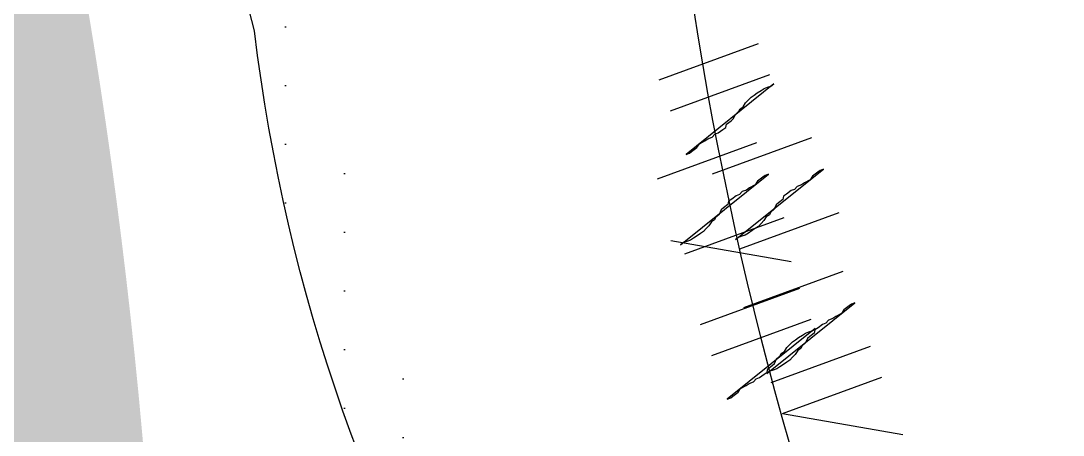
# Model space of a CAD drawing. Extents: x 3694 to 117786, y 20013 to 108631.
# Drawn here: x 25725.4 to 25923.8, y 84362.6 to 84441.5 of the extents above; entities that cross this region are included whole.
import ezdxf

# ---------------------------------------------------------------- set-up
doc = ezdxf.new("R2010")
doc.units = 0
doc.header["$LTSCALE"] = 1000
doc.header["$MEASUREMENT"] = 0
doc.layers.add('家具', color=253, linetype='Continuous')

# ---------------------------------------------------------------- blocks, each defined once
blk = doc.blocks.new('A$C6CBF3060')
at = {"layer": '家具'}
h = blk.add_hatch(dxfattribs=at)
h.set_pattern_fill('DOTS', color=8, scale=335.2800000195158, angle=-90.00000000000001, style=0)
h.set_pattern_definition([(270, (30849.11753504153, -17862.99907829171), (20.95500000121973, -10.47750000060987), [0, -20.95500000121974])])
edge = h.paths.add_edge_path()
edge.add_spline(control_points=[(3620.032944355196, 1020.167978249578), (3621.856950601301, 1029.223950294458), (3623.640356767137, 1038.254456721312), (3629.075648781851, 1066.661334569191), (3632.509525532267, 1085.952194047979), (3638.452392537998, 1124.35439882104), (3640.907859724044, 1143.394177388276), (3645.504487169259, 1187.965857300234), (3647.380020918004, 1213.570567535007), (3652.138734003369, 1291.274453085276), (3654.163834771207, 1344.379333391011), (3661.075878760414, 1425.081640880471), (3664.018153472578, 1452.133973591473), (3670.094233668715, 1492.753120009336), (3672.397098293724, 1506.299475706379), (3677.679535390045, 1533.370511049969), (3680.683231559953, 1546.95785375061), (3688.042565591692, 1576.433232332645), (3692.477545640613, 1592.158136530725), (3700.184732509224, 1618.288209221257), (3703.394472055632, 1628.838867633007), (3706.570199849586, 1639.277341819994)], knot_values=[0.007594318894714291, 0.007594318894714291, 0.007594318894714291, 0.007594318894714291, 1.009331685129112, 1.009331685129112, 3.166903830014817, 3.166903830014817, 5.324475974900523, 5.324475974900523, 8.146713981276132, 8.146713981276132, 13.78698518195698, 13.78698518195698, 16.6071207822974, 16.6071207822974, 18.01718858246761, 18.01718858246761, 19.42725638263783, 19.42725638263783, 21.11840045899928, 21.11840045899928, 22.2881602581128, 22.2881602581128, 22.2881602581128, 22.2881602581128], degree=3, periodic=0)
edge.add_ellipse((1789.99904669042, 2201.081587384349), major_axis=(1412.244489359956, 1412.244489359956), ratio=0.9999999999999818, start_angle=-61.33743676422674, end_angle=-48.55714826964773)
edge.add_ellipse((1789.99904669042, 1953.25083809936), major_axis=(1412.24448935993, -1412.24448935993), ratio=0.9999999999999885, start_angle=48.5571482696466, end_angle=61.33743676426361)
edge.add_spline(control_points=[(3706.570199849455, 2515.055083664098), (3703.394472055566, 2525.493557850958), (3700.184732509093, 2536.044216262839), (3692.477545640737, 2562.174288952727), (3688.042565592012, 2577.899193150166), (3680.683231560659, 2607.374571730539), (3677.679535390882, 2620.961914430154), (3672.397098294947, 2648.032949771052), (3670.094233670054, 2661.579305466817), (3664.018153474113, 2702.198451881093), (3661.075878761818, 2729.250784589662), (3655.986670472266, 2788.670379265524), (3654.145087228251, 2820.934697647885), (3652.42359686167, 2852.807937005808)], knot_values=[0.007594318904541566, 0.007594318904541566, 0.007594318904541566, 0.007594318904541566, 1.177354118008585, 1.177354118008585, 2.868498194319651, 2.868498194319651, 4.278565994361959, 4.278565994361959, 5.688633794404266, 5.688633794404266, 8.508769394488882, 8.508769394488882, 11.91787256770212, 11.91787256770212, 11.91787256770212, 11.91787256770212], degree=3, periodic=0)
edge.add_ellipse((3646.657623284387, 2875.236412280854), major_axis=(16.37502602226822, 16.37502602226821), ratio=0.9999999999995666, start_angle=225.8035234418923, end_angle=239.417541532368, ccw=False)
edge.add_ellipse((3511.087514728119, 3239.193560838379), major_axis=(290.1065513937293, 290.1065513937293), ratio=0.9999999999994232, start_angle=234.5429178462428, end_angle=244.3434878472222, ccw=False)
edge.add_ellipse((4291.384683319397, 2715.78940374251), major_axis=(510.6161812649055, -510.6161812649058), ratio=0.9999999999999988, start_angle=215.5301837112753, end_angle=236.2784491778619)
edge.add_ellipse((8058.381468311782, 2243.98490320702), major_axis=(3173.045961291781, -3173.045961291782), ratio=1, start_angle=220.7753203818918, end_angle=231.6420249032678)
edge.add_ellipse((4599.337569821713, 1341.637200631933), major_axis=(756.0877006785541, 756.0877006785539), ratio=0.9999999999999949, start_angle=113.9930274311128, end_angle=139.4777875760855)
edge.add_ellipse((3519.680850986653, 1232.139841819859), major_axis=(20.77520892349397, -20.77520892349398), ratio=0.999999999999889, start_angle=29.349690518414718, end_angle=107.31395154978779, ccw=False)
edge.add_ellipse((3261.400831811123, 1475.541992198378), major_axis=(269.5263520561113, -269.5263520561115), ratio=0.9999999999999978, start_angle=326.06965526290503, end_angle=363.74867896470926, ccw=False)
edge.add_ellipse((2985.936513544038, 1255.583835869416), major_axis=(269.5447157602681, 269.5447157602681), ratio=0.9999999999729833, start_angle=289.4364312615882, end_angle=291.1525348597326, ccw=False)
edge.add_ellipse((3270.637057203829, -411.6684627259383), major_axis=(1063.437138938921, 1063.437138938921), ratio=0.9999999999999937, start_angle=35.30528515153998, end_angle=42.74492259143477, ccw=False)
edge.add_ellipse((3474.324288661912, 860.0126218386868), major_axis=(153.1024992137935, -153.1024992137935), ratio=0.999999999999859, start_angle=92.70420918075928, end_angle=121.7648417998393, ccw=False)
edge = h.paths.add_edge_path()
edge.add_ellipse((3560.315809361586, 903.7363475695056), major_axis=(59.62128638761727, 59.62128638761727), ratio=0.9999999999999157, start_angle=248.1334738211491, end_angle=277.7178630449272)
edge.add_ellipse((3511.524035592221, 931.7299106341088), major_axis=(99.19644208316629, 99.19644208316625), ratio=0.9999999999997502, start_angle=-79.30676778778508, end_angle=-64.31921627686972)
edge.add_ellipse((3386.72601415019, 2442.541419907149), major_axis=(1116.038544759257, -1116.038544759258), ratio=0.9999999999999984, start_angle=303.32411686118166, end_angle=324.37804893725087, ccw=False)
edge.add_spline(control_points=[(3067.313977831232, 896.8829783906913), (3067.116512627828, 894.6964287364499), (3066.26218761129, 885.1096334103167), (3065.674442368967, 875.0971932240427), (3064.819310103077, 865.6985716819399)], knot_values=[0, 0, 0, 0, 0.2418033642713523, 1.052830296575082, 1.052830296575082, 1.052830296575082, 1.052830296575082], degree=3, periodic=0)
edge.add_ellipse((3026.907071228037, 868.9988679855887), major_axis=(26.90938323527025, 26.90938323527025), ratio=0.9999999999999187, start_angle=238.7767705824798, end_angle=310.27284356007203, ccw=False)
edge.add_ellipse((3357.089655062053, 4875.541364723143), major_axis=(2868.190797183439, -2868.19079718344), ratio=0.999999999999999, start_angle=310.4593117003497, end_angle=318.3404531218047)
edge = h.paths.add_edge_path()
edge.add_ellipse((3560.315809361266, 3250.596077914459), major_axis=(59.62128638763784, -59.62128638763787), ratio=0.9999999999995934, start_angle=82.28213695507955, end_angle=111.8665261788591)
edge.add_ellipse((3357.089655062751, -721.208939239179), major_axis=(2868.190797183605, 2868.190797183604), ratio=0.9999999999999925, start_angle=41.65954687821016, end_angle=49.54410408661445)
edge.add_ellipse((3026.730802552287, 3285.298579970644), major_axis=(26.90938323526915, -26.90938323526915), ratio=0.9999999999999033, start_angle=49.98346972011012, end_angle=121.3236457343994, ccw=False)
edge.add_spline(control_points=[(3064.642559511616, 3288.604407622486), (3064.979431703308, 3284.907876167901), (3065.254021153691, 3281.472108143695), (3065.500446844075, 3278.209911560098)], knot_values=[0, 0, 0, 0, 0.3189857557440551, 0.3189857557440551, 0.3189857557440551, 0.3189857557440551], degree=3, periodic=0)
edge.add_ellipse((3494.988468096315, -267.6566824607653), major_axis=(2525.631590611771, -2525.631590611772), ratio=0.9999999999999991, start_angle=132.8754075785099, end_angle=141.9062269296692, ccw=False)
edge = h.paths.add_edge_path()
edge.add_ellipse((3346.428693505171, 2814.744027245259), major_axis=(221.1621733483969, -221.1621733483971), ratio=0.9999999999999994, start_angle=219.8560000035077, end_angle=290.9319768433341)
edge.add_ellipse((3437.151632962174, 2555.301954592251), major_axis=(155.4479335070494, -155.4479335070496), ratio=0.9999999999999929, start_angle=231.8281592482279, end_angle=294.8810682384705)
edge.add_ellipse((2813.700149012111, 2180.201737340405), major_axis=(405.3237387993505, 405.3237387993504), ratio=0.9999999999999992, start_angle=285.52623263396157, end_angle=332.11357467867344, ccw=False)
edge.add_ellipse((3523.712787324905, 1599.059105694443), major_axis=(258.8230775298201, 258.82307752982), ratio=0.9999999999999818, start_angle=80.19826500577827, end_angle=130.5062586859865)
edge.add_ellipse((3249.266929159778, 1365.594833926676), major_axis=(196.0891473908119, -196.0891473908119), ratio=0.9999999999999981, start_angle=154.0384846775883, end_angle=216.6923729745889)
edge.add_ellipse((3335.197817287255, 909.3636444261319), major_axis=(433.6778078787909, 433.6778078787906), ratio=0.999999999999949, start_angle=80.98112304628877, end_angle=109.8781780001218)
edge.add_ellipse((18467.36806691358, 2025.981614987111), major_axis=(11109.2260467442, 11109.22604674419), ratio=0.9999999999995928, start_angle=138.1241672681158, end_angle=138.7143909774701)
edge.add_spline(control_points=[(2789.552410904224, 1008.188427614892), (2796.579734544641, 1007.746763104577), (2803.725178327077, 1007.646570336328), (2811.231307050359, 1007.927036234807)], knot_values=[2.293510373809953, 2.293510373809953, 2.293510373809953, 2.293510373809953, 2.979732802934619, 2.979732802934619, 2.979732802934619, 2.979732802934619], degree=3, periodic=0)
edge.add_spline(control_points=[(2811.231307050359, 1007.927036234807), (2815.450479755054, 1008.084685284808), (2826.805456678361, 1008.812973134682), (2842.780722635296, 1010.871307693131), (2839.120250166125, 1024.618026985154), (2842.859477051599, 1028.393799632864), (2845.636094539273, 1029.971073038905)], knot_values=[2.979732802934619, 2.979732802934619, 2.979732802934619, 2.979732802934619, 3.36545639614831, 3.990521829336836, 4.278466320926378, 4.605763273049225, 4.605763273049225, 4.605763273049225, 4.605763273049225], degree=3, periodic=0)
edge.add_spline(control_points=[(2845.636094539273, 1029.971073038905), (2848.422474729079, 1031.553892203377), (2852.001820499405, 1032.702305534669), (2855.58116626992, 1033.850718865961)], knot_values=[4.605763273049225, 4.605763273049225, 4.605763273049225, 4.605763273049225, 4.934211014792284, 4.934211014792284, 4.934211014792284, 4.934211014792284], degree=3, periodic=0)
edge.add_ellipse((3270.637057203829, -411.6684627259383), major_axis=(1063.437138939227, 1063.437138939227), ratio=0.9999999999998375, start_angle=52.795632896919415, end_angle=61.02050574382298, ccw=False)
edge.add_ellipse((3199.316362891543, 1348.14039130005), major_axis=(212.5834902189315, 212.5834902189315), ratio=0.9999999999999212, start_angle=165.6335501199894, end_angle=198.8130742464472, ccw=False)
edge.add_ellipse((3199.413119119788, 1029.520550322999), major_axis=(217.1797520411045, -217.1797520411046), ratio=0.9999999999998674, start_angle=151.0252170128921, end_angle=192.4102655699839, ccw=False)
edge.add_ellipse((3551.448439235653, 1156.134686465819), major_axis=(331.0872910150433, -331.0872910150434), ratio=0.9999999999999813, start_angle=177.8463850309959, end_angle=203.8962665094932, ccw=False)
edge.add_ellipse((2984.329156197491, 1140.779664811776), major_axis=(308.6143108805782, 308.6143108805783), ratio=0.99999999999966, start_angle=2.0533838449994732, end_angle=10.260448050109005, ccw=False)
edge.add_spline(control_points=[(3281.687451026184, 1460.253654765613), (3290.639455244702, 1453.204405174176), (3313.081898206045, 1435.532118832798), (3303.305460116768, 1498.775473405309), (3326.318821677465, 1533.829908224947), (3353.544751881607, 1593.430233467796), (3320.947959299898, 1659.060984562777), (3340.190178442157, 1740.826539046509), (3356.126177953687, 1827.657185362103), (3415.808870579021, 1863.793903553702), (3424.432073950476, 1919.337591101754), (3457.289777258164, 1907.517444122117), (3458.775801431591, 1924.683027975876), (3459.456346832347, 1933.619102174609)], knot_values=[28.72622828787619, 28.72622828787619, 28.72622828787619, 28.72622828787619, 29.65137003608691, 31.04553471454428, 32.97090723718488, 34.80045963000916, 37.53798117998499, 40.13244696109814, 43.73799823656201, 46.29924793153518, 47.53881564063179, 48.20545028199999, 48.98405692497199, 48.98405692497199, 48.98405692497199, 48.98405692550385], degree=3, periodic=0)
edge.add_ellipse((-2827.432287128104, 2095.358859361608), major_axis=(4446.972478264837, 4446.972478264834), ratio=0.9999999999999976, start_angle=-46.47369586912973, end_angle=-42.84626635100496)
edge.add_spline(control_points=[(3457.093905025751, 2331.703914353799), (3455.691781476875, 2345.589783137202), (3452.514928848803, 2370.097512984801), (3408.946969250035, 2401.111465854163), (3388.218704290179, 2469.690945094218), (3352.769053081218, 2533.335634224328), (3364.030625280458, 2604.82269811142), (3327.271703467311, 2627.476138575294), (3294.9122366675, 2714.330123526699), (3294.341436591865, 2693.091429919492)], knot_values=[0, 0, 0, 1.163513729807164e-12, 1.426783815582302, 2.507845637052222, 5.446644405802077, 8.794161911986935, 10.36550993041577, 12.19506232323765, 14.47634677036475, 14.47634677036475, 14.47634677036475, 14.47634677036475], degree=3, periodic=0)
edge.add_ellipse((3687.441035538191, 2947.473610607776), major_axis=(331.0872910150615, -331.0872910150615), ratio=0.9999999999999547, start_angle=233.1899730444863, end_angle=257.9076692015958, ccw=False)
edge.add_ellipse((3372.605812031026, 3149.559701468508), major_axis=(217.1797520411107, -217.1797520411108), ratio=0.9999999999999556, start_angle=244.6759739839959, end_angle=286.0610225410798, ccw=False)
edge.add_ellipse((3301.30499854072, 2839.020160634274), major_axis=(212.5834902198476, 212.5834902198476), ratio=0.9999999999956851, start_angle=85.14470269029368, end_angle=91.45268943398088, ccw=False)
edge.add_ellipse((3267.100022714898, 4450.91484517249), major_axis=(983.775240623166, 983.775240623166), ratio=0.9999999999998531, start_angle=208.0880272447276, end_angle=218.4118439115923, ccw=False)
edge.add_spline(control_points=[(2862.37711883695, 3119.814991966967), (2856.867087630577, 3121.622537046678), (2851.35705642408, 3123.430082126131), (2848.768473186879, 3126.813406541194)], knot_values=[4.42752981046754, 4.42752981046754, 4.42752981046754, 4.42752981046754, 4.934211014792284, 4.934211014792284, 4.934211014792284, 4.934211014792284], degree=3, periodic=0)
edge.add_ellipse((3341.197146602492, 3246.534314250937), major_axis=(358.3427787361459, -358.3427787361463), ratio=0.999999999999975, start_angle=238.6648212037559, end_angle=277.816367146285)
h = blk.add_hatch(dxfattribs=at)
h.set_pattern_fill('DOTS', color=8, scale=178.8160000104085, angle=-90.00000000000001, style=0)
h.set_pattern_definition([(90, (19419.91467265415, 11841.09606291521), (11.17600000065053, 5.588000000325262), [0, -11.17600000065053])])
edge = h.paths.add_edge_path(flags=17)
edge.add_ellipse((3512.052022088705, 1537.039152838337), major_axis=(23.25952561888595, -23.25952561888596), ratio=0.9999999999999566, start_angle=197.4293742980922, end_angle=247.2256321012528)
edge.add_ellipse((3405.089068006848, 1488.22521427691), major_axis=(59.90464916680112, 59.9046491668011), ratio=0.9999999999999393, start_angle=-19.5751923782937, end_angle=24.16555291353093)
edge.add_ellipse((3447.156263500743, 1522.360028411396), major_axis=(32.94986328206128, 32.94986328206127), ratio=0.9999999999999538, start_angle=-5.078446253501681, end_angle=59.84114380388081, ccw=False)
edge = h.paths.add_edge_path(flags=17)
edge.add_ellipse((2756.634867780711, 1621.855052317827), major_axis=(481.3748926490825, -481.3748926490827), ratio=0.9999999999980935, start_angle=400.4122738737361, end_angle=401.14692602743605, ccw=False)
edge.add_ellipse((3381.541444735376, 1556.026816461963), major_axis=(38.8000368264333, -38.80003682643331), ratio=0.9999999999998465, start_angle=56.96626177507412, end_angle=128.4606080737423)
edge.add_ellipse((3389.654311773622, 1631.853647203665), major_axis=(15.12758440161141, -15.12758440161141), ratio=0.9999999999999712, start_angle=310.0022228544645, end_angle=447.0101969954212)
edge.add_ellipse((3345.102416092785, 1578.430038740866), major_axis=(64.19840911925914, -64.19840911925917), ratio=0.9999999999999993, start_angle=43.53494098790259, end_angle=93.25647343301858, ccw=False)
edge = h.paths.add_edge_path()
edge.add_ellipse((3173.060657035217, 1553.928150722095), major_axis=(242.037112230793, 242.037112230793), ratio=0.9999999999999936, start_angle=258.5394166081302, end_angle=308.1497845990816, ccw=False)
edge.add_spline(control_points=[(3362.180682135797, 1268.625603414799), (3354.239474415954, 1262.044177846979), (3344.133058035513, 1253.668294793435), (3335.545590784393, 1259.297138530506), (3333.822581068765, 1260.887023014075)], knot_values=[0, 0, 0, 0, 1.42238482592121, 1.810204922351612, 1.810204922351612, 1.810204922351612, 1.810204922351612], degree=3, periodic=0)
edge.add_ellipse((2756.634867796784, 1621.855052313091), major_axis=(481.3748926400921, -481.3748926400922), ratio=0.9999999999984875, start_angle=12.9785078464626, end_angle=17.57136510295455)
edge.add_ellipse((3199.671737715864, 1567.906436618163), major_axis=(216.1019309944975, -216.1019309944976), ratio=0.9999999999999805, start_angle=346.8345493291795, end_angle=397.9332034731351)
edge.add_ellipse((3045.703676463672, 1632.760466246171), major_axis=(331.3486877331227, -331.3486877331229), ratio=0.9999999999999989, start_angle=32.37103093941994, end_angle=75.25655211311418)
edge.add_ellipse((2456.054096705782, 1773.593615179783), major_axis=(706.3772336368138, 706.3772336368138), ratio=0.9999999999997193, start_angle=-39.52687022804582, end_angle=-36.92237628317469)
edge.add_spline(control_points=[(3445.111206679256, 1913.963218771354), (3448.830660995882, 1914.128447938096), (3460.107711744393, 1911.968167921183), (3462.998604643501, 1900.275516595619), (3464.95021363916, 1892.381940352421)], knot_values=[0, 0, 0, 0, 0.5819764206049407, 1.791185280154921, 1.791185280154921, 1.791185280154921, 1.791185280154921], degree=3, periodic=0)
edge.add_ellipse((3015.109885895014, 1642.828336586739), major_axis=(363.7535715408054, -363.7535715408055), ratio=0.9999999999999993, start_angle=390.3935585979345, end_angle=434.019778702312, ccw=False)
edge = h.paths.add_edge_path()
edge.add_spline(control_points=[(3421.156827763138, 1894.308101638162), (3425.036458086157, 1901.313424356293), (3430.42926785857, 1911.051046157649), (3441.925963692418, 1913.821720852757), (3445.111206679256, 1913.963218771354)], knot_values=[1.791185280154921, 1.791185280154921, 1.791185280154921, 1.791185280154921, 3.069002213139684, 3.567391534373676, 3.567391534373676, 3.567391534373676, 3.567391534373676], degree=3, periodic=0)
edge.add_ellipse((2456.054096705782, 1773.593615179525), major_axis=(706.3772336370577, 706.3772336370574), ratio=0.999999999999922, start_angle=320.47312977196174, end_angle=323.0776237168323, ccw=False)
edge.add_ellipse((3756.002993319547, 1614.615316424457), major_axis=(281.0686011683609, 281.0686011683609), ratio=0.9999999999999806, start_angle=95.23358330781208, end_angle=138.9317992611657)
edge.add_ellipse((3762.004384130836, 1449.86522315249), major_axis=(300.7962628522073, -300.7962628522074), ratio=0.9999999999999956, start_angle=206.1422413992029, end_angle=244.4432589827649)
edge.add_ellipse((2756.634867796784, 1621.855052313091), major_axis=(481.3748926400507, -481.3748926400505), ratio=0.999999999997209, start_angle=372.9785078464747, end_angle=377.5713651029771, ccw=False)
edge.add_spline(control_points=[(3333.822581068765, 1260.887023014075), (3331.207753867588, 1263.299820316828), (3324.080109855582, 1273.317570021227), (3320.953744327249, 1283.146645357101), (3318.856340284947, 1289.740737492688)], knot_values=[1.810204922351612, 1.810204922351612, 1.810204922351612, 1.810204922351612, 2.398757922429805, 3.598446597238173, 3.598446597238173, 3.598446597238173, 3.598446597238173], degree=3, periodic=0)
edge.add_ellipse((3689.15860647869, 1407.743611630103), major_axis=(274.8167086013966, 274.8167086013965), ratio=0.9999999999999986, start_angle=107.85150721330089, end_angle=152.6753304847041, ccw=False)
edge.add_ellipse((3633.610958523866, 1676.428645746197), major_axis=(215.1838922609005, 215.1838922609004), ratio=0.9999999999999896, start_angle=89.27769578140129, end_angle=152.4675057723358, ccw=False)
at = {"layer": '家具', "color": 8, "linetype": 'Continuous'}
for p, q in [((3417.07424466488, 1510.621262500088), (3435.977456189299, 1503.695513996023)), ((3417.07424466488, 1510.621262500088), (3435.977456189299, 1503.695513996023)), ((3417.07424466488, 1510.621262500088), (3435.977456189299, 1503.695513996023)), ((3417.07424466488, 1510.621262500088), (3435.977456189299, 1503.695513996023)), ((3414.921194101822, 1504.744703426019), (3433.824405626176, 1497.818954921953)), ((3414.921194101822, 1504.744703426019), (3433.824405626176, 1497.818954921953)), ((3414.921194101822, 1504.744703426019), (3433.824405626176, 1497.818954921953)), ((3414.921194101822, 1504.744703426019), (3433.824405626176, 1497.818954921953)), ((3425.782395515933, 1485.859168692532), (3406.879183991587, 1492.784917196597)), ((3425.782395515933, 1485.859168692532), (3406.879183991587, 1492.784917196597)), ((3425.782395515933, 1485.859168692532), (3406.879183991587, 1492.784917196597)), ((3425.782395515933, 1485.859168692532), (3406.879183991587, 1492.784917196597)), ((3436.234876668095, 1484.891588335326), (3417.331665143778, 1491.817336839424)), ((3436.234876668095, 1484.891588335326), (3417.331665143778, 1491.817336839424)), ((3436.234876668095, 1484.891588335326), (3417.331665143778, 1491.817336839424)), ((3436.234876668095, 1484.891588335326), (3417.331665143778, 1491.817336839424)), ((3420.553558434047, 1471.587525226823), (3401.65034690973, 1478.513273731114)), ((3420.553558434047, 1471.587525226823), (3401.65034690973, 1478.513273731114)), ((3420.553558434047, 1471.587525226823), (3401.65034690973, 1478.513273731114)), ((3420.553558434047, 1471.587525226823), (3401.65034690973, 1478.513273731114)), ((3431.006039586238, 1470.61994486965), (3412.102828061892, 1477.545693373941)), ((3431.006039586238, 1470.61994486965), (3412.102828061892, 1477.545693373941)), ((3431.006039586238, 1470.61994486965), (3412.102828061892, 1477.545693373941)), ((3431.006039586238, 1470.61994486965), (3412.102828061892, 1477.545693373941)), ((3433.701592123114, 1473.151269335413), (3410.799858124381, 1469.163408130495)), ((3433.701592123114, 1473.151269335413), (3410.799858124381, 1469.163408130495)), ((3433.701592123114, 1473.151269335413), (3410.799858124381, 1469.163408130495)), ((3419.808513005737, 1460.390292268614), (3400.90530148142, 1467.316040772905)), ((3419.808513005737, 1460.390292268614), (3400.90530148142, 1467.316040772905)), ((3419.808513005737, 1460.390292268614), (3400.90530148142, 1467.316040772905)), ((3419.808513005737, 1460.390292268614), (3400.90530148142, 1467.316040772905)), ((3409.221349896798, 1464.028547484289), (3428.124561421217, 1457.102798980224)), ((3409.221349896798, 1464.028547484289), (3428.124561421217, 1457.102798980224)), ((3409.221349896798, 1464.028547484289), (3428.124561421217, 1457.102798980224)), ((3409.221349896798, 1464.028547484289), (3428.124561421217, 1457.102798980224)), ((3407.068299333776, 1458.151988410253), (3425.971510858093, 1451.226239906155)), ((3407.068299333776, 1458.151988410253), (3425.971510858093, 1451.226239906155)), ((3407.068299333776, 1458.151988410253), (3425.971510858093, 1451.226239906155)), ((3407.068299333776, 1458.151988410253), (3425.971510858093, 1451.226239906155)), ((3414.579675923844, 1446.118648803131), (3395.676464399527, 1453.044397307196)), ((3414.579675923844, 1446.118648803131), (3395.676464399527, 1453.044397307196)), ((3414.579675923844, 1446.118648803131), (3395.676464399527, 1453.044397307196)), ((3414.579675923844, 1446.118648803131), (3395.676464399527, 1453.044397307196)), ((3412.426625360793, 1440.242089729061), (3393.523413836374, 1447.167838233159)), ((3412.426625360793, 1440.242089729061), (3393.523413836374, 1447.167838233159)), ((3412.426625360793, 1440.242089729061), (3393.523413836374, 1447.167838233159)), ((3412.426625360793, 1440.242089729061), (3393.523413836374, 1447.167838233159)), ((3412.426625360793, 1440.242089729061), (3389.524891362089, 1436.254228524365)), ((3412.426625360793, 1440.242089729061), (3389.524891362089, 1436.254228524365)), ((3412.426625360793, 1440.242089729061), (3389.524891362089, 1436.254228524365))]:
    blk.add_line(p, q, dxfattribs=at)
for points in [[(3430.806751472584, 1489.582537625385), (3430.165367025154, 1489.817527715386), (3429.743076212013, 1490.154116394871), (3428.738148473931, 1490.886041276168), (3428.273006593918, 1491.602069701854), (3427.210170841681, 1492.173340892608), (3426.627533916639, 1492.568677094387), (3425.825803357264, 1492.862414706931), (3425.301606376197, 1493.41725751241), (3424.660221928636, 1493.652247602473), (3423.815640302426, 1494.325424961222), (3423.233003377412, 1494.720761163), (3423.088553721114, 1495.319294543719), (3422.243972094904, 1495.992471902464), (3421.821681281828, 1496.329060581949), (3421.415286924333, 1497.205435119417), (3420.73105140993, 1497.819864955873), (3420.52785423115, 1498.258052224588), (3419.945217306231, 1498.653388426399), (3419.480075426218, 1499.369416852085), (3418.956186023694, 1499.925099165834), (3418.432296621191, 1500.480781479771), (3417.849659696149, 1500.876117681582), (3417.267022771266, 1501.271453883553), (3416.524879242716, 1501.725230029275), (3415.942242317702, 1502.120566231275), (3415.300857870272, 1502.355556321309), (3414.65947342274, 1502.590546411338), (3414.076836497698, 1502.985882613149)], [(3430.806751472584, 1489.582537625385), (3430.165367025154, 1489.817527715386), (3429.743076212013, 1490.154116394871), (3428.738148473931, 1490.886041276168), (3428.273006593918, 1491.602069701854), (3427.210170841681, 1492.173340892608), (3426.627533916639, 1492.568677094387), (3425.825803357264, 1492.862414706931), (3425.301606376197, 1493.41725751241), (3424.660221928636, 1493.652247602473), (3423.815640302426, 1494.325424961222), (3423.233003377412, 1494.720761163), (3423.088553721114, 1495.319294543719), (3422.243972094904, 1495.992471902464), (3421.821681281828, 1496.329060581949), (3421.415286924333, 1497.205435119417), (3420.73105140993, 1497.819864955873), (3420.52785423115, 1498.258052224588), (3419.945217306231, 1498.653388426399), (3419.480075426218, 1499.369416852085), (3418.956186023694, 1499.925099165834), (3418.432296621191, 1500.480781479771), (3417.849659696149, 1500.876117681582), (3417.267022771266, 1501.271453883553), (3416.524879242716, 1501.725230029275), (3415.942242317702, 1502.120566231275), (3415.300857870272, 1502.355556321309), (3414.65947342274, 1502.590546411338), (3414.076836497698, 1502.985882613149)], [(3430.806751472584, 1489.582537625385), (3430.165367025154, 1489.817527715386), (3429.743076212013, 1490.154116394871), (3428.738148473931, 1490.886041276168), (3428.273006593918, 1491.602069701854), (3427.210170841681, 1492.173340892608), (3426.627533916639, 1492.568677094387), (3425.825803357264, 1492.862414706931), (3425.301606376197, 1493.41725751241), (3424.660221928636, 1493.652247602473), (3423.815640302426, 1494.325424961222), (3423.233003377412, 1494.720761163), (3423.088553721114, 1495.319294543719), (3422.243972094904, 1495.992471902464), (3421.821681281828, 1496.329060581949), (3421.415286924333, 1497.205435119417), (3420.73105140993, 1497.819864955873), (3420.52785423115, 1498.258052224588), (3419.945217306231, 1498.653388426399), (3419.480075426218, 1499.369416852085), (3418.956186023694, 1499.925099165834), (3418.432296621191, 1500.480781479771), (3417.849659696149, 1500.876117681582), (3417.267022771266, 1501.271453883553), (3416.524879242716, 1501.725230029275), (3415.942242317702, 1502.120566231275), (3415.300857870272, 1502.355556321309), (3414.65947342274, 1502.590546411338), (3414.076836497698, 1502.985882613149)], [(3430.806751472584, 1489.582537625385), (3430.165367025154, 1489.817527715386), (3429.743076212013, 1490.154116394871), (3428.738148473931, 1490.886041276168), (3428.273006593918, 1491.602069701854), (3427.210170841681, 1492.173340892608), (3426.627533916639, 1492.568677094387), (3425.825803357264, 1492.862414706931), (3425.301606376197, 1493.41725751241), (3424.660221928636, 1493.652247602473), (3423.815640302426, 1494.325424961222), (3423.233003377412, 1494.720761163), (3423.088553721114, 1495.319294543719), (3422.243972094904, 1495.992471902464), (3421.821681281828, 1496.329060581949), (3421.415286924333, 1497.205435119417), (3420.73105140993, 1497.819864955873), (3420.52785423115, 1498.258052224588), (3419.945217306231, 1498.653388426399), (3419.480075426218, 1499.369416852085), (3418.956186023694, 1499.925099165834), (3418.432296621191, 1500.480781479771), (3417.849659696149, 1500.876117681582), (3417.267022771266, 1501.271453883553), (3416.524879242716, 1501.725230029275), (3415.942242317702, 1502.120566231275), (3415.300857870272, 1502.355556321309), (3414.65947342274, 1502.590546411338), (3414.076836497698, 1502.985882613149)], [(3404.668001063284, 1486.749691027679), (3405.309385510816, 1486.514700937678), (3405.731676323892, 1486.178112258192), (3406.736604062069, 1485.446187376896), (3407.201745942082, 1484.73015895121), (3408.265421202654, 1484.158580181884), (3408.848058127667, 1483.763243979916), (3409.649788687071, 1483.469506367368), (3410.173985668174, 1482.914663562082), (3410.81537011567, 1482.679673472052), (3411.659951741916, 1482.006496113081), (3412.242588666959, 1481.61115991127), (3412.387038323257, 1481.012626530613), (3413.230780441001, 1480.339756750407), (3413.653071254172, 1480.003168071114), (3414.059465611666, 1479.126793533458), (3414.743701126041, 1478.512363697195), (3414.946898304755, 1478.074176428476), (3415.529535229769, 1477.678840226476), (3415.994677109746, 1476.962811800789), (3416.518566512183, 1476.407129487041), (3417.042455914678, 1475.851447173292), (3417.62509283972, 1475.456110971292), (3418.20772976477, 1475.060774769514), (3418.950712801619, 1474.606691044995), (3419.533349726669, 1474.211354843217), (3420.174734174099, 1473.976364753184), (3420.816118621595, 1473.741374663154), (3421.398755546608, 1473.34603846115)], [(3404.668001063284, 1486.749691027679), (3405.309385510816, 1486.514700937678), (3405.731676323892, 1486.178112258192), (3406.736604062069, 1485.446187376896), (3407.201745942082, 1484.73015895121), (3408.265421202654, 1484.158580181884), (3408.848058127667, 1483.763243979916), (3409.649788687071, 1483.469506367368), (3410.173985668174, 1482.914663562082), (3410.81537011567, 1482.679673472052), (3411.659951741916, 1482.006496113081), (3412.242588666959, 1481.61115991127), (3412.387038323257, 1481.012626530613), (3413.230780441001, 1480.339756750407), (3413.653071254172, 1480.003168071114), (3414.059465611666, 1479.126793533458), (3414.743701126041, 1478.512363697195), (3414.946898304755, 1478.074176428476), (3415.529535229769, 1477.678840226476), (3415.994677109746, 1476.962811800789), (3416.518566512183, 1476.407129487041), (3417.042455914678, 1475.851447173292), (3417.62509283972, 1475.456110971292), (3418.20772976477, 1475.060774769514), (3418.950712801619, 1474.606691044995), (3419.533349726669, 1474.211354843217), (3420.174734174099, 1473.976364753184), (3420.816118621595, 1473.741374663154), (3421.398755546608, 1473.34603846115)], [(3404.668001063284, 1486.749691027679), (3405.309385510816, 1486.514700937678), (3405.731676323892, 1486.178112258192), (3406.736604062069, 1485.446187376896), (3407.201745942082, 1484.73015895121), (3408.265421202654, 1484.158580181884), (3408.848058127667, 1483.763243979916), (3409.649788687071, 1483.469506367368), (3410.173985668174, 1482.914663562082), (3410.81537011567, 1482.679673472052), (3411.659951741916, 1482.006496113081), (3412.242588666959, 1481.61115991127), (3412.387038323257, 1481.012626530613), (3413.230780441001, 1480.339756750407), (3413.653071254172, 1480.003168071114), (3414.059465611666, 1479.126793533458), (3414.743701126041, 1478.512363697195), (3414.946898304755, 1478.074176428476), (3415.529535229769, 1477.678840226476), (3415.994677109746, 1476.962811800789), (3416.518566512183, 1476.407129487041), (3417.042455914678, 1475.851447173292), (3417.62509283972, 1475.456110971292), (3418.20772976477, 1475.060774769514), (3418.950712801619, 1474.606691044995), (3419.533349726669, 1474.211354843217), (3420.174734174099, 1473.976364753184), (3420.816118621595, 1473.741374663154), (3421.398755546608, 1473.34603846115)], [(3404.668001063284, 1486.749691027679), (3405.309385510816, 1486.514700937678), (3405.731676323892, 1486.178112258192), (3406.736604062069, 1485.446187376896), (3407.201745942082, 1484.73015895121), (3408.265421202654, 1484.158580181884), (3408.848058127667, 1483.763243979916), (3409.649788687071, 1483.469506367368), (3410.173985668174, 1482.914663562082), (3410.81537011567, 1482.679673472052), (3411.659951741916, 1482.006496113081), (3412.242588666959, 1481.61115991127), (3412.387038323257, 1481.012626530613), (3413.230780441001, 1480.339756750407), (3413.653071254172, 1480.003168071114), (3414.059465611666, 1479.126793533458), (3414.743701126041, 1478.512363697195), (3414.946898304755, 1478.074176428476), (3415.529535229769, 1477.678840226476), (3415.994677109746, 1476.962811800789), (3416.518566512183, 1476.407129487041), (3417.042455914678, 1475.851447173292), (3417.62509283972, 1475.456110971292), (3418.20772976477, 1475.060774769514), (3418.950712801619, 1474.606691044995), (3419.533349726669, 1474.211354843217), (3420.174734174099, 1473.976364753184), (3420.816118621595, 1473.741374663154), (3421.398755546608, 1473.34603846115)], [(3415.120482215476, 1485.782110670505), (3415.761866662913, 1485.547120580472), (3416.184157476047, 1485.210531900986), (3417.189085214137, 1484.478607019722), (3417.65422709415, 1483.762578594036), (3418.717902354845, 1483.190999824517), (3419.300539279764, 1482.79566362271), (3420.102269839139, 1482.501926010191), (3420.626466820337, 1481.947083204876), (3421.26785126789, 1481.712093114878), (3422.112432894108, 1481.038915755904), (3422.695069819121, 1480.643579554097), (3422.839519475412, 1480.045046173407), (3423.683261593193, 1479.372176393201), (3424.105552406239, 1479.035587713941), (3424.511946763734, 1478.159213176285), (3425.196182278138, 1477.544783340018), (3425.399379456918, 1477.106596071302), (3425.982016381866, 1476.711259869302), (3426.447158261843, 1475.995231443583), (3426.971047664374, 1475.439549129835), (3427.494937066906, 1474.883866816119), (3428.077573991919, 1474.488530614115), (3428.660210916831, 1474.093194412308), (3429.403193953687, 1473.639110687818), (3429.98583087873, 1473.243774486044), (3430.627215326262, 1473.00878439601), (3431.268599773786, 1472.773794305976), (3431.851236698836, 1472.378458103976)], [(3415.120482215476, 1485.782110670505), (3415.761866662913, 1485.547120580472), (3416.184157476047, 1485.210531900986), (3417.189085214137, 1484.478607019722), (3417.65422709415, 1483.762578594036), (3418.717902354845, 1483.190999824517), (3419.300539279764, 1482.79566362271), (3420.102269839139, 1482.501926010191), (3420.626466820337, 1481.947083204876), (3421.26785126789, 1481.712093114878), (3422.112432894108, 1481.038915755904), (3422.695069819121, 1480.643579554097), (3422.839519475412, 1480.045046173407), (3423.683261593193, 1479.372176393201), (3424.105552406239, 1479.035587713941), (3424.511946763734, 1478.159213176285), (3425.196182278138, 1477.544783340018), (3425.399379456918, 1477.106596071302), (3425.982016381866, 1476.711259869302), (3426.447158261843, 1475.995231443583), (3426.971047664374, 1475.439549129835), (3427.494937066906, 1474.883866816119), (3428.077573991919, 1474.488530614115), (3428.660210916831, 1474.093194412308), (3429.403193953687, 1473.639110687818), (3429.98583087873, 1473.243774486044), (3430.627215326262, 1473.00878439601), (3431.268599773786, 1472.773794305976), (3431.851236698836, 1472.378458103976)], [(3415.120482215476, 1485.782110670505), (3415.761866662913, 1485.547120580472), (3416.184157476047, 1485.210531900986), (3417.189085214137, 1484.478607019722), (3417.65422709415, 1483.762578594036), (3418.717902354845, 1483.190999824517), (3419.300539279764, 1482.79566362271), (3420.102269839139, 1482.501926010191), (3420.626466820337, 1481.947083204876), (3421.26785126789, 1481.712093114878), (3422.112432894108, 1481.038915755904), (3422.695069819121, 1480.643579554097), (3422.839519475412, 1480.045046173407), (3423.683261593193, 1479.372176393201), (3424.105552406239, 1479.035587713941), (3424.511946763734, 1478.159213176285), (3425.196182278138, 1477.544783340018), (3425.399379456918, 1477.106596071302), (3425.982016381866, 1476.711259869302), (3426.447158261843, 1475.995231443583), (3426.971047664374, 1475.439549129835), (3427.494937066906, 1474.883866816119), (3428.077573991919, 1474.488530614115), (3428.660210916831, 1474.093194412308), (3429.403193953687, 1473.639110687818), (3429.98583087873, 1473.243774486044), (3430.627215326262, 1473.00878439601), (3431.268599773786, 1472.773794305976), (3431.851236698836, 1472.378458103976)], [(3415.120482215476, 1485.782110670505), (3415.761866662913, 1485.547120580472), (3416.184157476047, 1485.210531900986), (3417.189085214137, 1484.478607019722), (3417.65422709415, 1483.762578594036), (3418.717902354845, 1483.190999824517), (3419.300539279764, 1482.79566362271), (3420.102269839139, 1482.501926010191), (3420.626466820337, 1481.947083204876), (3421.26785126789, 1481.712093114878), (3422.112432894108, 1481.038915755904), (3422.695069819121, 1480.643579554097), (3422.839519475412, 1480.045046173407), (3423.683261593193, 1479.372176393201), (3424.105552406239, 1479.035587713941), (3424.511946763734, 1478.159213176285), (3425.196182278138, 1477.544783340018), (3425.399379456918, 1477.106596071302), (3425.982016381866, 1476.711259869302), (3426.447158261843, 1475.995231443583), (3426.971047664374, 1475.439549129835), (3427.494937066906, 1474.883866816119), (3428.077573991919, 1474.488530614115), (3428.660210916831, 1474.093194412308), (3429.403193953687, 1473.639110687818), (3429.98583087873, 1473.243774486044), (3430.627215326262, 1473.00878439601), (3431.268599773786, 1472.773794305976), (3431.851236698836, 1472.378458103976)], [(3398.694118553089, 1461.280814603793), (3399.335503000613, 1461.045824513763), (3399.757793813689, 1460.709235834274), (3400.762721551873, 1459.977310953011), (3401.227863431792, 1459.261282527292), (3402.291538692487, 1458.689703757998), (3402.874175617406, 1458.294367555998), (3403.67590617681, 1458.00062994345), (3404.200103157971, 1457.445787138167), (3404.841487605503, 1457.210797048134), (3405.686069231713, 1456.537619689352), (3406.268706156727, 1456.142283487385), (3406.413155812959, 1455.543750106699), (3407.256897930834, 1454.870880326715), (3407.679188743874, 1454.534291647196), (3408.085583101376, 1453.657917109766), (3408.769818615743, 1453.043487273277), (3408.97301579456, 1452.605300004558), (3409.555652719471, 1452.209963802783), (3410.020794599455, 1451.493935377064), (3410.544684001979, 1450.938253063316), (3411.068573404511, 1450.382570749374), (3411.651210329524, 1449.987234547596), (3412.233847254472, 1449.591898345596), (3412.976830291424, 1449.137814621299), (3413.559467216372, 1448.742478419299), (3414.200851663867, 1448.507488329265), (3414.842236111428, 1448.272498239236), (3415.424873036442, 1447.877162037264)], [(3398.694118553089, 1461.280814603793), (3399.335503000613, 1461.045824513763), (3399.757793813689, 1460.709235834274), (3400.762721551873, 1459.977310953011), (3401.227863431792, 1459.261282527292), (3402.291538692487, 1458.689703757998), (3402.874175617406, 1458.294367555998), (3403.67590617681, 1458.00062994345), (3404.200103157971, 1457.445787138167), (3404.841487605503, 1457.210797048134), (3405.686069231713, 1456.537619689352), (3406.268706156727, 1456.142283487385), (3406.413155812959, 1455.543750106699), (3407.256897930834, 1454.870880326715), (3407.679188743874, 1454.534291647196), (3408.085583101376, 1453.657917109766), (3408.769818615743, 1453.043487273277), (3408.97301579456, 1452.605300004558), (3409.555652719471, 1452.209963802783), (3410.020794599455, 1451.493935377064), (3410.544684001979, 1450.938253063316), (3411.068573404511, 1450.382570749374), (3411.651210329524, 1449.987234547596), (3412.233847254472, 1449.591898345596), (3412.976830291424, 1449.137814621299), (3413.559467216372, 1448.742478419299), (3414.200851663867, 1448.507488329265), (3414.842236111428, 1448.272498239236), (3415.424873036442, 1447.877162037264)], [(3398.694118553089, 1461.280814603793), (3399.335503000613, 1461.045824513763), (3399.757793813689, 1460.709235834274), (3400.762721551873, 1459.977310953011), (3401.227863431792, 1459.261282527292), (3402.291538692487, 1458.689703757998), (3402.874175617406, 1458.294367555998), (3403.67590617681, 1458.00062994345), (3404.200103157971, 1457.445787138167), (3404.841487605503, 1457.210797048134), (3405.686069231713, 1456.537619689352), (3406.268706156727, 1456.142283487385), (3406.413155812959, 1455.543750106699), (3407.256897930834, 1454.870880326715), (3407.679188743874, 1454.534291647196), (3408.085583101376, 1453.657917109766), (3408.769818615743, 1453.043487273277), (3408.97301579456, 1452.605300004558), (3409.555652719471, 1452.209963802783), (3410.020794599455, 1451.493935377064), (3410.544684001979, 1450.938253063316), (3411.068573404511, 1450.382570749374), (3411.651210329524, 1449.987234547596), (3412.233847254472, 1449.591898345596), (3412.976830291424, 1449.137814621299), (3413.559467216372, 1448.742478419299), (3414.200851663867, 1448.507488329265), (3414.842236111428, 1448.272498239236), (3415.424873036442, 1447.877162037264)], [(3398.694118553089, 1461.280814603793), (3399.335503000613, 1461.045824513763), (3399.757793813689, 1460.709235834274), (3400.762721551873, 1459.977310953011), (3401.227863431792, 1459.261282527292), (3402.291538692487, 1458.689703757998), (3402.874175617406, 1458.294367555998), (3403.67590617681, 1458.00062994345), (3404.200103157971, 1457.445787138167), (3404.841487605503, 1457.210797048134), (3405.686069231713, 1456.537619689352), (3406.268706156727, 1456.142283487385), (3406.413155812959, 1455.543750106699), (3407.256897930834, 1454.870880326715), (3407.679188743874, 1454.534291647196), (3408.085583101376, 1453.657917109766), (3408.769818615743, 1453.043487273277), (3408.97301579456, 1452.605300004558), (3409.555652719471, 1452.209963802783), (3410.020794599455, 1451.493935377064), (3410.544684001979, 1450.938253063316), (3411.068573404511, 1450.382570749374), (3411.651210329524, 1449.987234547596), (3412.233847254472, 1449.591898345596), (3412.976830291424, 1449.137814621299), (3413.559467216372, 1448.742478419299), (3414.200851663867, 1448.507488329265), (3414.842236111428, 1448.272498239236), (3415.424873036442, 1447.877162037264)], [(3422.953856704538, 1442.989822609587), (3422.312472257006, 1443.22481269962), (3421.89018144393, 1443.561401379106), (3420.885253705754, 1444.293326260369), (3420.420111825741, 1445.009354686088), (3419.357276073599, 1445.580625876843), (3418.774639148585, 1445.975962078621), (3417.972908589189, 1446.269699691169), (3417.448711608115, 1446.824542496644), (3416.80732716059, 1447.059532586674), (3415.962745534278, 1447.732709945456), (3415.38010860933, 1448.128046147423), (3415.235658953032, 1448.72657952792), (3414.391077326822, 1449.399756886698), (3413.968786513651, 1449.736345566154), (3413.562392156251, 1450.612720103618), (3412.878156641877, 1451.227149940074), (3412.674959463067, 1451.665337208822), (3412.092322538054, 1452.0606734106), (3411.627180658135, 1452.776701836319), (3411.103291255611, 1453.332384150261), (3410.579401853116, 1453.888066464006), (3409.996764928102, 1454.283402665784), (3409.414128003053, 1454.678738867788), (3408.671984474633, 1455.132515013509), (3408.08934754962, 1455.527851215509), (3407.44796310219, 1455.762841305543), (3406.806578654658, 1455.997831395573), (3406.223941729651, 1456.393167597351)], [(3422.953856704538, 1442.989822609587), (3422.312472257006, 1443.22481269962), (3421.89018144393, 1443.561401379106), (3420.885253705754, 1444.293326260369), (3420.420111825741, 1445.009354686088), (3419.357276073599, 1445.580625876843), (3418.774639148585, 1445.975962078621), (3417.972908589189, 1446.269699691169), (3417.448711608115, 1446.824542496644), (3416.80732716059, 1447.059532586674), (3415.962745534278, 1447.732709945456), (3415.38010860933, 1448.128046147423), (3415.235658953032, 1448.72657952792), (3414.391077326822, 1449.399756886698), (3413.968786513651, 1449.736345566154), (3413.562392156251, 1450.612720103618), (3412.878156641877, 1451.227149940074), (3412.674959463067, 1451.665337208822), (3412.092322538054, 1452.0606734106), (3411.627180658135, 1452.776701836319), (3411.103291255611, 1453.332384150261), (3410.579401853116, 1453.888066464006), (3409.996764928102, 1454.283402665784), (3409.414128003053, 1454.678738867788), (3408.671984474633, 1455.132515013509), (3408.08934754962, 1455.527851215509), (3407.44796310219, 1455.762841305543), (3406.806578654658, 1455.997831395573), (3406.223941729651, 1456.393167597351)], [(3422.953856704538, 1442.989822609587), (3422.312472257006, 1443.22481269962), (3421.89018144393, 1443.561401379106), (3420.885253705754, 1444.293326260369), (3420.420111825741, 1445.009354686088), (3419.357276073599, 1445.580625876843), (3418.774639148585, 1445.975962078621), (3417.972908589189, 1446.269699691169), (3417.448711608115, 1446.824542496644), (3416.80732716059, 1447.059532586674), (3415.962745534278, 1447.732709945456), (3415.38010860933, 1448.128046147423), (3415.235658953032, 1448.72657952792), (3414.391077326822, 1449.399756886698), (3413.968786513651, 1449.736345566154), (3413.562392156251, 1450.612720103618), (3412.878156641877, 1451.227149940074), (3412.674959463067, 1451.665337208822), (3412.092322538054, 1452.0606734106), (3411.627180658135, 1452.776701836319), (3411.103291255611, 1453.332384150261), (3410.579401853116, 1453.888066464006), (3409.996764928102, 1454.283402665784), (3409.414128003053, 1454.678738867788), (3408.671984474633, 1455.132515013509), (3408.08934754962, 1455.527851215509), (3407.44796310219, 1455.762841305543), (3406.806578654658, 1455.997831395573), (3406.223941729651, 1456.393167597351)], [(3422.953856704538, 1442.989822609587), (3422.312472257006, 1443.22481269962), (3421.89018144393, 1443.561401379106), (3420.885253705754, 1444.293326260369), (3420.420111825741, 1445.009354686088), (3419.357276073599, 1445.580625876843), (3418.774639148585, 1445.975962078621), (3417.972908589189, 1446.269699691169), (3417.448711608115, 1446.824542496644), (3416.80732716059, 1447.059532586674), (3415.962745534278, 1447.732709945456), (3415.38010860933, 1448.128046147423), (3415.235658953032, 1448.72657952792), (3414.391077326822, 1449.399756886698), (3413.968786513651, 1449.736345566154), (3413.562392156251, 1450.612720103618), (3412.878156641877, 1451.227149940074), (3412.674959463067, 1451.665337208822), (3412.092322538054, 1452.0606734106), (3411.627180658135, 1452.776701836319), (3411.103291255611, 1453.332384150261), (3410.579401853116, 1453.888066464006), (3409.996764928102, 1454.283402665784), (3409.414128003053, 1454.678738867788), (3408.671984474633, 1455.132515013509), (3408.08934754962, 1455.527851215509), (3407.44796310219, 1455.762841305543), (3406.806578654658, 1455.997831395573), (3406.223941729651, 1456.393167597351)]]:
    blk.add_lwpolyline(points, close=True, dxfattribs=at)
at = {"layer": '家具'}
for centre, radius, start, end in [((3015.109885895014, 1642.828336586772), 514.4252342346574, 345.3935585971864, 29.01977870256093), ((2756.634867796784, 1621.855052313153), 680.7669017576027, 327.9785078464502, 356.4934784532271), ((3173.060657035217, 1553.928150722128), 342.2921667144051, 303.5394166074797, 353.1497845988284)]:
    blk.add_arc(centre, radius, start, end, dxfattribs=at)

msp = doc.modelspace()

# ---------------------------------------------------------------- block references
at = {"layer": '家具', "xscale": -1}
msp.add_blockref('A$C6CBF3060', (29282.81004635774, 82926.50599721252, 1.41431932393393e-09), dxfattribs=at)

doc.saveas('drawing.dxf')
